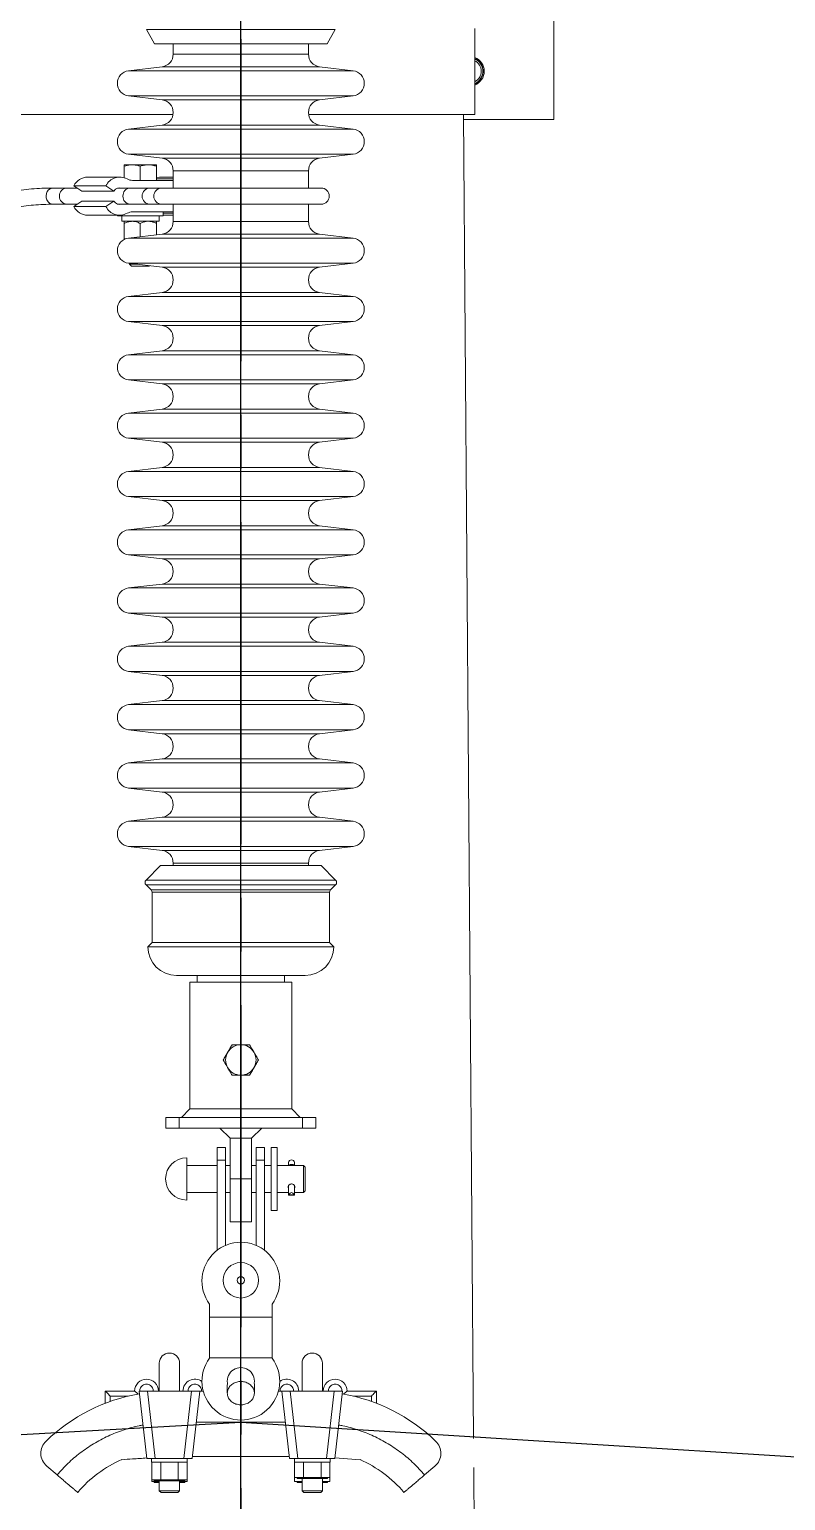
# Model space of a CAD drawing. Header units: millimetres. Extents: x 1587714 to 3094800, y -694377 to -413614.
# Drawn here: x 2106263 to 2106710, y -550197 to -549327 of the extents above; entities that cross this region are included whole.
import ezdxf

# ---------------------------------------------------------------- set-up
doc = ezdxf.new("R2010")
doc.units = ezdxf.units.MM
doc.linetypes.add('CENTER2', pattern=[28.575, 19.05, -3.175, 3.175, -3.175])
doc.layers.add('0_EJES', color=1, linetype='CENTER2')

# ---------------------------------------------------------------- blocks, each defined once
blk = doc.blocks.new('poste ALINEACIÓN vista 1')
at = {"color": 7, "linetype": 'Continuous', "lineweight": 15}
for p, q in [((185.2, 9365.5003), (185.2, 9428.9998)), ((-55.7397, 9418.7173), (-51, 9410.0999)), ((51, 9410.0999), (55.7397, 9418.7173)), ((138.35, 9419.1979), (138.35, 9368.3976)), ((-51, 9410.0999), (0, 9410.0999)), ((-40, 9410.0999), (-40, 9404.1003)), ((0, 9410.0999), (51, 9410.0999)), ((40, 9404.1003), (40, 9410.0999)), ((-46.5903, 9396.655), (-66.4097, 9394.2946)), ((66.4097, 9394.2946), (46.5903, 9396.655)), ((143.0678, 9396.1972), (143.6279, 9396.3526)), ((143.314, 9394.9317), (143.893, 9394.9975)), ((-66.4097, 9379.4059), (-46.5903, 9377.0446)), ((46.5903, 9377.0446), (66.4097, 9379.4059)), ((-138.35, 9368.3976), (-40.097, 9368.3976)), ((40.097, 9368.3976), (138.35, 9368.3976)), ((137.6788, 8585.1144), (131.8002, 9368.3976)), ((131.822, 9365.5003), (185.2, 9365.5003)), ((-46.5903, 9362.1558), (-66.4097, 9359.7945)), ((66.4097, 9359.7945), (46.5903, 9362.1558)), ((-64.2579, 9338.6458), (-68.9393, 9338.6458)), ((-66.4097, 9344.9057), (-46.5903, 9342.5444)), ((-54.7334, 9338.6458), (-64.2579, 9338.6458)), ((-49.8902, 9338.6458), (-54.7334, 9338.6458)), ((46.5903, 9342.5444), (66.4097, 9344.9057)), ((-71.5654, 9331.3998), (-90.5654, 9331.3998)), ((-68.9932, 9331.0031), (-68.9932, 9337.7951)), ((-64.0156, 9329.3999), (-40, 9329.3999)), ((-59.5226, 9329.3999), (-59.5226, 9337.7951)), ((-49.9441, 9329.3999), (-49.9441, 9337.7951)), ((-49.8363, 9329.3999), (-49.8363, 9337.7951)), ((-40, 9331.3998), (-47.2641, 9331.3998)), ((-40, 9335.1001), (-40, 9324.8996)), ((40, 9324.8996), (40, 9335.1001)), ((-103.0639, 9324.8996), (-111.0552, 9324.8996)), ((-96.7295, 9324.8996), (-103.0639, 9324.8996)), ((-98.7695, 9326.2604), (-79.7695, 9326.2604)), ((-94.0295, 9323.1), (-98.7695, 9326.2604)), ((-94.0295, 9323.1), (-75.0295, 9323.1)), ((-75.0295, 9323.1), (-79.7695, 9326.2604)), ((-65.5639, 9324.8996), (-72.7778, 9324.8996)), ((-53.6856, 9324.8996), (-65.5639, 9324.8996)), ((-46.7784, 9324.8996), (-53.6856, 9324.8996)), ((47.5, 9324.8996), (-46.7784, 9324.8996)), ((-111.0552, 9315.2999), (-103.0639, 9315.2999)), ((-103.0639, 9315.2999), (-96.7295, 9315.2999)), ((-98.7695, 9313.9399), (-94.0295, 9317.1004)), ((-98.7695, 9313.9399), (-79.7695, 9313.9399)), ((-94.0295, 9317.1004), (-75.0295, 9317.1004)), ((-79.7695, 9313.9399), (-75.0295, 9317.1004)), ((-72.7778, 9315.2999), (-65.5639, 9315.2999)), ((-65.5639, 9315.2999), (-53.6856, 9315.2999)), ((-53.6856, 9315.2999), (-46.7784, 9315.2999)), ((-46.7784, 9315.2999), (47.5, 9315.2999)), ((-40, 9315.2999), (-40, 9305.1003)), ((40, 9305.1003), (40, 9315.2999)), ((-90.5654, 9308.7996), (-71.5654, 9308.7996)), ((-72.9022, 9308.7996), (-72.9022, 9308.3867)), ((-45.9274, 9308.3867), (-72.9022, 9308.3867)), ((-70.451, 9308.3867), (-70.451, 9305.2119)), ((-48.3785, 9305.2119), (-70.451, 9305.2119)), ((-68.9932, 9295.103), (-68.9932, 9303.9416)), ((-40, 9310.8004), (-64.0156, 9310.8004)), ((-59.5226, 9296.1148), (-59.5226, 9303.9416)), ((-49.9441, 9297.2564), (-49.9441, 9303.9416)), ((-49.8363, 9297.2687), (-49.8363, 9303.9416)), ((-48.3785, 9305.2119), (-48.3785, 9308.3867)), ((-45.9274, 9308.3867), (-45.9274, 9310.8004)), ((-45.9274, 9308.7996), (-40, 9308.7996)), ((-68.3047, 9294.7806), (-68.9932, 9295.103)), ((-68.9932, 9295.103), (-68.9727, 9294.381)), ((-46.5903, 9297.655), (-66.4097, 9295.2946)), ((66.4097, 9295.2946), (46.5903, 9297.655)), ((-71.8668, 9283.4347), (-71.8668, 9283.8858)), ((-66.4097, 9280.4049), (-46.5903, 9278.0446)), ((-65.7647, 9280.3286), (-65.7647, 9279.7631)), ((-65.7647, 9279.7631), (-64.6014, 9278.5996)), ((-65.7647, 9279.7631), (-61.0194, 9279.7631)), ((-64.6014, 9278.5996), (-54.2281, 9278.5996)), ((-54.2281, 9278.5996), (-53.9114, 9278.9162)), ((46.5903, 9278.0446), (66.4097, 9280.4049)), ((-46.5903, 9263.1558), (-66.4097, 9260.7945)), ((66.4097, 9260.7945), (46.5903, 9263.1558)), ((-66.4097, 9245.9058), (-46.5903, 9243.5445)), ((46.5903, 9243.5445), (66.4097, 9245.9058)), ((-46.5903, 9228.6557), (-66.4097, 9226.2944)), ((66.4097, 9226.2944), (46.5903, 9228.6557)), ((-66.4097, 9211.4056), (-46.5903, 9209.0443)), ((46.5903, 9209.0443), (66.4097, 9211.4056)), ((-46.5903, 9194.1556), (-66.4097, 9191.7943)), ((66.4097, 9191.7943), (46.5903, 9194.1556)), ((-66.4097, 9176.9055), (-46.5903, 9174.5442)), ((46.5903, 9174.5442), (66.4097, 9176.9055)), ((-46.5903, 9159.6555), (-66.4097, 9157.2951)), ((66.4097, 9157.2951), (46.5903, 9159.6555)), ((-66.4097, 9142.4054), (-46.5903, 9140.045)), ((46.5903, 9140.045), (66.4097, 9142.4054)), ((-46.5903, 9125.1553), (-66.4097, 9122.795)), ((66.4097, 9122.795), (46.5903, 9125.1553)), ((-66.4097, 9107.9053), (-46.5903, 9105.5449)), ((46.5903, 9105.5449), (66.4097, 9107.9053)), ((-46.5903, 9090.6552), (-66.4097, 9088.2949)), ((66.4097, 9088.2949), (46.5903, 9090.6552)), ((-66.4097, 9073.4051), (-46.5903, 9071.0448)), ((46.5903, 9071.0448), (66.4097, 9073.4051)), ((-46.5903, 9056.1551), (-66.4097, 9053.7947)), ((66.4097, 9053.7947), (46.5903, 9056.1551)), ((-66.4097, 9038.905), (-46.5903, 9036.5447)), ((46.5903, 9036.5447), (66.4097, 9038.905)), ((-46.5903, 9021.655), (-66.4097, 9019.2946)), ((66.4097, 9019.2946), (46.5903, 9021.655)), ((-66.4097, 9004.4059), (-46.5903, 9002.0446)), ((46.5903, 9002.0446), (66.4097, 9004.4059)), ((-46.5903, 8987.1558), (-66.4097, 8984.7945)), ((66.4097, 8984.7945), (46.5903, 8987.1558)), ((-66.4097, 8969.9057), (-46.5903, 8967.5444)), ((46.5903, 8967.5444), (66.4097, 8969.9057)), ((-46.5903, 8952.6557), (-66.4097, 8950.2944)), ((66.4097, 8950.2944), (46.5903, 8952.6557)), ((-66.4097, 8935.4056), (-46.5903, 8933.0443)), ((46.5903, 8933.0443), (66.4097, 8935.4056)), ((-47.5, 8924.0998), (-56.0858, 8915.5139)), ((47.5, 8924.0998), (-47.5, 8924.0998)), ((-40, 8925.5999), (-40, 8924.0998)), ((40, 8924.0998), (40, 8925.5999)), ((56.0858, 8915.5139), (47.5, 8924.0998)), ((-56.0858, 8912.6862), (-53.0858, 8909.686)), ((53.0858, 8909.686), (56.0858, 8912.6862)), ((-52.5, 8908.2717), (-52.5, 8878.6)), ((52.5, 8878.6), (52.5, 8908.2717)), ((-52.5, 8878.6), (-55, 8876.1004)), ((-52.5, 8878.6), (52.5, 8878.6)), ((55, 8876.1004), (52.5, 8878.6)), ((-55, 8876.1004), (55, 8876.1004)), ((-30.15, 8855.0996), (-30.15, 8780.0997)), ((-30.15, 8855.0996), (0, 8855.0996)), ((-25.75, 8859.1002), (-25.75, 8855.0996)), ((0, 8855.0996), (30.15, 8855.0996)), ((25.75, 8855.0996), (25.75, 8859.1002)), ((30.15, 8780.0997), (30.15, 8855.0996)), ((-44.45, 8768.7501), (-44.45, 8775.0996)), ((-44.45, 8775.0996), (-36.45, 8775.0996)), ((-36.45, 8775.0996), (-36.45, 8768.7501)), ((-36.45, 8775.0996), (36.45, 8775.0996)), ((-30.15, 8780.0997), (-35.15, 8775.0996)), ((30.15, 8780.0997), (-30.15, 8780.0997)), ((35.15, 8775.0996), (30.15, 8780.0997)), ((36.45, 8768.7501), (36.45, 8775.0996)), ((36.45, 8775.0996), (44.45, 8775.0996)), ((44.45, 8775.0996), (44.45, 8768.7501)), ((-36.45, 8768.7501), (-44.45, 8768.7501)), ((-36.45, 8768.7501), (36.45, 8768.7501)), ((-12.35, 8768.7501), (-6.35, 8762.7496)), ((6.35, 8762.7496), (12.35, 8768.7501)), ((44.45, 8768.7501), (36.45, 8768.7501)), ((-9, 8757.286), (-14, 8757.286)), ((-14, 8757.286), (-14, 8749.8435)), ((-9, 8749.8435), (-9, 8757.286)), ((6.35, 8762.7496), (-6.35, 8762.7496)), ((-6.35, 8762.7496), (-6.35, 8738.7503)), ((6.35, 8762.7496), (6.35, 8738.7503)), ((14, 8757.286), (9, 8757.286)), ((9, 8749.8435), (9, 8757.286)), ((14, 8749.8435), (14, 8757.286)), ((21.4036, 8757.4061), (18, 8757.4061)), ((18, 8757.4061), (18, 8720.0936)), ((21.4036, 8757.4061), (21.4036, 8720.0936)), ((-32, 8751.2501), (-32, 8726.2496)), ((-14, 8746.7498), (-32, 8746.7498)), ((-14, 8749.8435), (-14, 8696.5426)), ((-9, 8749.8435), (-14, 8749.8435)), ((-9, 8699.4599), (-9, 8749.8435)), ((-6.35, 8746.7498), (-9, 8746.7498)), ((9, 8746.7498), (6.35, 8746.7498)), ((9, 8749.8435), (14, 8749.8435)), ((9, 8699.4599), (9, 8749.8435)), ((14, 8696.5426), (14, 8749.8435)), ((18, 8746.7498), (14, 8746.7498)), ((37, 8746.7498), (21.4036, 8746.7498)), ((28.1797, 8748.474), (28.1797, 8746.9405)), ((28.1797, 8746.9405), (28.1855, 8746.9538)), ((28.1797, 8746.9405), (28.1797, 8746.7498)), ((28.1855, 8746.9538), (28.1855, 8746.7498)), ((31.8146, 8746.9538), (31.8146, 8746.7498)), ((31.8146, 8746.9538), (31.8203, 8746.9405)), ((31.8203, 8746.9405), (31.8203, 8748.474)), ((31.8203, 8746.7498), (31.8203, 8746.9405)), ((38, 8745.7503), (37, 8746.7498)), ((37, 8745.18), (37, 8746.7498)), ((6.35, 8738.7503), (-6.35, 8738.7503)), ((-6.35, 8738.7503), (-6.35, 8713.3502)), ((6.35, 8738.7503), (6.35, 8713.3502)), ((37, 8730.75), (37, 8745.18)), ((38, 8745.7503), (38, 8744.3761)), ((38, 8744.3761), (38, 8731.7504)), ((-32, 8730.75), (-14, 8730.75)), ((-9, 8730.75), (-6.35, 8730.75)), ((6.35, 8730.75), (9, 8730.75)), ((14, 8730.75), (18, 8730.75)), ((21.4036, 8730.75), (28.1797, 8730.75)), ((28.1797, 8734.6429), (28.1797, 8729.1774)), ((31.5203, 8729.1487), (28.4797, 8729.1487)), ((28.5164, 8729.2556), (31.4836, 8729.2556)), ((31.8203, 8729.1774), (31.8203, 8734.6429)), ((31.8203, 8730.75), (37, 8730.75)), ((37, 8730.75), (38, 8731.7504)), ((18, 8720.0936), (21.4036, 8720.0936)), ((-6.35, 8713.3502), (6.35, 8713.3502)), ((-18.5, 8656.8593), (-18.5, 8664.6289)), ((18.5, 8664.6289), (18.5, 8656.8593)), ((-18.5, 8656.8593), (18.5, 8656.8593)), ((-18.5, 8632.8267), (-18.5, 8656.8593)), ((18.5, 8656.8593), (18.5, 8632.8267)), ((-48.225, 8629.7501), (-48.225, 8613.2497)), ((-36.225, 8613.2497), (-36.225, 8629.7501)), ((-18.5, 8632.8267), (-18.5, 8632.7704)), ((-18.5, 8632.8267), (18.5, 8632.8267)), ((18.5, 8632.7704), (18.5, 8632.8267)), ((36.2213, 8629.7501), (36.2213, 8613.2497)), ((48.2213, 8613.2497), (48.2213, 8629.7501)), ((-8, 8616.7811), (-8, 8612.0061)), ((8, 8612.0061), (8, 8616.7811)), ((-80.225, 8613.2497), (-62.8202, 8613.2497)), ((-80.225, 8613.2497), (-80.225, 8605.9712)), ((-60.225, 8613.2497), (-55.6017, 8573.2497)), ((-55.2925, 8613.2497), (-60.225, 8613.2497)), ((-50.6692, 8573.2497), (-55.2925, 8613.2497)), ((-29.1575, 8613.2497), (-55.2925, 8613.2497)), ((-29.1575, 8613.2497), (-33.7808, 8573.2497)), ((-24.225, 8613.2497), (-29.1575, 8613.2497)), ((-24.225, 8613.2497), (-28.8482, 8573.2497)), ((-24.225, 8613.2497), (-22.2424, 8613.2497)), ((22.2424, 8613.2497), (24.2213, 8613.2497)), ((24.2213, 8613.2497), (28.8445, 8573.2497)), ((29.1538, 8613.2497), (24.2213, 8613.2497)), ((33.777, 8573.2497), (29.1538, 8613.2497)), ((55.2888, 8613.2497), (29.1538, 8613.2497)), ((55.2888, 8613.2497), (50.6655, 8573.2497)), ((60.2213, 8613.2497), (55.2888, 8613.2497)), ((60.2213, 8613.2497), (55.598, 8573.2497)), ((62.8165, 8613.2497), (80.2213, 8613.2497)), ((80.2213, 8613.2497), (80.2213, 8605.9722)), ((-55.6017, 8573.2497), (-50.6692, 8573.2497)), ((-52.775, 8573.2497), (-52.775, 8571.1497)), ((-50.6692, 8573.2497), (-33.7808, 8573.2497)), ((-33.7808, 8573.2497), (-28.8482, 8573.2497)), ((-31.675, 8571.1497), (-31.675, 8573.2497)), ((-28.6932, 8574.5915), (28.6894, 8574.5915)), ((28.8445, 8573.2497), (33.777, 8573.2497)), ((31.6713, 8573.2497), (31.6713, 8571.1497)), ((33.777, 8573.2497), (50.6655, 8573.2497)), ((50.6655, 8573.2497), (55.598, 8573.2497)), ((52.7713, 8571.1497), (52.7713, 8573.2497)), ((-114.7805, 8568.8199), (-108.6965, 8563.6538)), ((-31.675, 8571.1497), (-52.775, 8571.1497)), ((-52.6173, 8560.7241), (-52.6173, 8571.1497)), ((-47.4211, 8560.7241), (-47.4211, 8571.1497)), ((-37.0288, 8560.7241), (-37.0288, 8571.1497)), ((-31.8327, 8560.7241), (-31.8327, 8571.1497)), ((52.7713, 8571.1497), (31.6713, 8571.1497)), ((31.829, 8562.1976), (31.829, 8571.1497)), ((37.0251, 8562.1976), (37.0251, 8571.1497)), ((47.4174, 8562.1976), (47.4174, 8571.1497)), ((52.6136, 8562.1976), (52.6136, 8571.1497)), ((114.7805, 8568.8199), (108.6965, 8563.6538)), ((141.5448, 8069.9996), (137.8068, 8568.0665)), ((-52.6173, 8560.7241), (-50.0192, 8560.7241)), ((-52.6173, 8559.7504), (-52.6173, 8560.7241)), ((-52.6173, 8559.7504), (-50.0192, 8559.7504)), ((-51.225, 8560.7241), (-51.225, 8560.1243)), ((-51.225, 8560.1243), (-33.225, 8560.1243)), ((-51.225, 8559.7504), (-51.225, 8559.1496)), ((-51.225, 8559.1496), (-48.225, 8559.1496)), ((-50.0192, 8560.7241), (-47.4211, 8560.7241)), ((-50.0192, 8559.7504), (-48.225, 8559.7504)), ((-48.225, 8560.1243), (-48.225, 8554.2496)), ((-42.225, 8560.7241), (-47.4211, 8560.7241)), ((-37.0288, 8560.7241), (-42.225, 8560.7241)), ((-37.0288, 8560.7241), (-34.4308, 8560.7241)), ((-36.225, 8554.2496), (-36.225, 8560.1243)), ((-34.4308, 8559.7504), (-36.225, 8559.7504)), ((-36.225, 8559.1496), (-33.225, 8559.1496)), ((-34.4308, 8560.7241), (-31.8327, 8560.7241)), ((-31.8327, 8559.7504), (-34.4308, 8559.7504)), ((-33.225, 8560.1243), (-33.225, 8560.7241)), ((-33.225, 8559.1496), (-33.225, 8559.7504)), ((-31.8327, 8559.7504), (-31.8327, 8560.7241)), ((31.829, 8559.7504), (31.829, 8562.1976)), ((34.4271, 8562.1976), (31.829, 8562.1976)), ((31.829, 8559.7504), (34.4271, 8559.7504)), ((33.2213, 8562.1976), (33.2213, 8561.5977)), ((33.2213, 8561.5977), (51.2213, 8561.5977)), ((33.2213, 8559.7504), (33.2213, 8559.1496)), ((33.2213, 8559.1496), (36.2213, 8559.1496)), ((37.0251, 8562.1976), (34.4271, 8562.1976)), ((34.4271, 8559.7504), (36.2213, 8559.7504)), ((36.2213, 8561.5977), (36.2213, 8554.2496)), ((37.0251, 8562.1976), (42.2213, 8562.1976)), ((42.2213, 8562.1976), (47.4174, 8562.1976)), ((47.4174, 8562.1976), (50.0155, 8562.1976)), ((48.2213, 8554.2496), (48.2213, 8561.5977)), ((48.2213, 8559.7504), (50.0155, 8559.7504)), ((48.2213, 8559.1496), (51.2213, 8559.1496)), ((50.0155, 8562.1976), (52.6136, 8562.1976)), ((50.0155, 8559.7504), (52.6136, 8559.7504)), ((51.2213, 8561.5977), (51.2213, 8562.1976)), ((51.2213, 8559.1496), (51.2213, 8559.7504)), ((52.6136, 8559.7504), (52.6136, 8562.1976)), ((-48.225, 8554.2496), (-47.225, 8553.2502)), ((-48.225, 8554.2496), (-36.225, 8554.2496)), ((-47.225, 8553.2502), (-37.225, 8553.2502)), ((-37.225, 8553.2502), (-36.225, 8554.2496)), ((36.2213, 8554.2496), (37.2213, 8553.2502)), ((36.2213, 8554.2496), (48.2213, 8554.2496)), ((37.2213, 8553.2502), (47.2213, 8553.2502)), ((47.2213, 8553.2502), (48.2213, 8554.2496))]:
    blk.add_line(p, q, dxfattribs=at)
at = {"color": 8, "linetype": 'Continuous', "lineweight": 15}
for p, q in [((55.7397, 9418.7173), (-55.7397, 9418.7173)), ((-40, 9404.1003), (-39.6147, 9404.1003)), ((-39.6147, 9404.1003), (40, 9404.1003)), ((-66.4097, 9394.2946), (66.4097, 9394.2946)), ((46.5903, 9396.655), (-46.5903, 9396.655)), ((-66.4097, 9379.4059), (66.4097, 9379.4059)), ((-46.5903, 9377.0446), (46.5903, 9377.0446)), ((-66.4097, 9359.7945), (66.4097, 9359.7945)), ((46.5903, 9362.1558), (-46.5903, 9362.1558)), ((-66.4097, 9344.9057), (66.4097, 9344.9057)), ((-46.5903, 9342.5444), (46.5903, 9342.5444)), ((-49.8363, 9330.2697), (-40, 9330.2697)), ((40, 9335.1001), (-40, 9335.1001)), ((-45.9274, 9309.9297), (-40, 9309.9297)), ((-40, 9305.1003), (-39.6147, 9305.1003)), ((-39.6147, 9305.1003), (40, 9305.1003)), ((-66.4097, 9295.2946), (66.4097, 9295.2946)), ((46.5903, 9297.655), (-46.5903, 9297.655)), ((-66.4097, 9280.4049), (66.4097, 9280.4049)), ((-46.5903, 9278.0446), (46.5903, 9278.0446)), ((-66.4097, 9260.7945), (66.4097, 9260.7945)), ((46.5903, 9263.1558), (-46.5903, 9263.1558)), ((-66.4097, 9245.9058), (66.4097, 9245.9058)), ((-46.5903, 9243.5445), (46.5903, 9243.5445)), ((-66.4097, 9226.2944), (66.4097, 9226.2944)), ((46.5903, 9228.6557), (-46.5903, 9228.6557)), ((-66.4097, 9211.4056), (66.4097, 9211.4056)), ((-46.5903, 9209.0443), (46.5903, 9209.0443)), ((-66.4097, 9191.7943), (66.4097, 9191.7943)), ((46.5903, 9194.1556), (-46.5903, 9194.1556)), ((-66.4097, 9176.9055), (66.4097, 9176.9055)), ((-46.5903, 9174.5442), (46.5903, 9174.5442)), ((-66.4097, 9157.2951), (66.4097, 9157.2951)), ((46.5903, 9159.6555), (-46.5903, 9159.6555)), ((-66.4097, 9142.4054), (66.4097, 9142.4054)), ((-46.5903, 9140.045), (46.5903, 9140.045)), ((-66.4097, 9122.795), (66.4097, 9122.795)), ((46.5903, 9125.1553), (-46.5903, 9125.1553)), ((-66.4097, 9107.9053), (66.4097, 9107.9053)), ((-46.5903, 9105.5449), (46.5903, 9105.5449)), ((-66.4097, 9088.2949), (66.4097, 9088.2949)), ((46.5903, 9090.6552), (-46.5903, 9090.6552)), ((-66.4097, 9073.4051), (66.4097, 9073.4051)), ((-46.5903, 9071.0448), (46.5903, 9071.0448)), ((-66.4097, 9053.7947), (66.4097, 9053.7947)), ((46.5903, 9056.1551), (-46.5903, 9056.1551)), ((-66.4097, 9038.905), (66.4097, 9038.905)), ((-46.5903, 9036.5447), (46.5903, 9036.5447)), ((-66.4097, 9019.2946), (66.4097, 9019.2946)), ((46.5903, 9021.655), (-46.5903, 9021.655)), ((-66.4097, 9004.4059), (66.4097, 9004.4059)), ((-46.5903, 9002.0446), (46.5903, 9002.0446)), ((-66.4097, 8984.7945), (66.4097, 8984.7945)), ((46.5903, 8987.1558), (-46.5903, 8987.1558)), ((-66.4097, 8969.9057), (66.4097, 8969.9057)), ((-46.5903, 8967.5444), (46.5903, 8967.5444)), ((-66.4097, 8950.2944), (66.4097, 8950.2944)), ((46.5903, 8952.6557), (-46.5903, 8952.6557)), ((-66.4097, 8935.4056), (66.4097, 8935.4056)), ((-46.5903, 8933.0443), (46.5903, 8933.0443)), ((40, 8925.5999), (-40, 8925.5999)), ((-56.0858, 8915.5139), (56.0858, 8915.5139)), ((-56.0858, 8912.6862), (56.0858, 8912.6862)), ((-53.0858, 8909.686), (53.0858, 8909.686)), ((52.5, 8908.2717), (-52.5, 8908.2717)), ((28.1855, 8748.5322), (28.1855, 8746.9538)), ((31.8146, 8748.5322), (31.8146, 8746.9538)), ((28.1855, 8734.6524), (28.1855, 8729.1831)), ((31.8146, 8734.6591), (31.8146, 8729.1831)), ((-77.225, 8607.0889), (-77.225, 8610.2504)), ((-77.225, 8610.2504), (-66.618, 8610.2504)), ((66.618, 8610.2504), (77.2213, 8610.2504)), ((77.2213, 8610.2504), (77.2213, 8607.0899)), ((-26.3632, 8594.7503), (26.3595, 8594.7503))]:
    blk.add_line(p, q, dxfattribs=at)
at = {"color": 7, "linetype": 'Continuous', "lineweight": 15, "flags": 128}
for points in [[(-49.8347, 9331.0031), (-48.1408, 9331.355), (-47.2641, 9331.3998)], [(-80.225, 8613.2497), (-80.1673, 8613.1924), (-79.9966, 8613.0217), (-79.7194, 8612.7442), (-79.3463, 8612.3713), (-78.8917, 8611.9164), (-78.373, 8611.3976), (-77.8103, 8610.835), (-77.225, 8610.2504)], [(77.2213, 8610.2504), (77.7422, 8610.7711), (78.2473, 8611.2765), (78.7213, 8611.7505), (79.1496, 8612.1787), (79.5194, 8612.5478), (79.8194, 8612.8482), (80.0404, 8613.0694), (80.1757, 8613.2048), (80.2213, 8613.2497)], [(55.645, 8573.6569), (63.154, 8573.1448), (70.4934, 8572.6451)]]:
    blk.add_lwpolyline(points, dxfattribs=at)
at = {"color": 8, "linetype": 'Continuous', "lineweight": 15, "flags": 128}
blk.add_lwpolyline([(-111.0552, 9324.8996), (-111.6725, 9324.8471), (-112.7587, 9324.478), (-113.7186, 9323.7857), (-114.4809, 9322.8186), (-114.9892, 9321.6513), (-115.2057, 9320.3677), (-115.1143, 9319.065), (-114.722, 9317.8385), (-114.0577, 9316.78), (-113.1707, 9315.9684), (-112.1268, 9315.462), (-111.0552, 9315.2999)], dxfattribs=at)
at = {"color": 7, "linetype": 'Continuous', "lineweight": 15}
for radius in [10.4648, 2.2147]:
    blk.add_circle((0, 8678.75), radius, dxfattribs=at)
for centre, radius, start, end in [((-47.5, 9404.1), 7.5, 276.9667647, 0), ((47.5, 9404.1), 7.5, 180, 263.0332353), ((135.2, 9394), 8.75, 0, 68.899804), ((135.15, 9394), 8.2169, 15.5076219, 67.0802617), ((135.15, 9394), 8, 293.5781785, 66.4218215), ((135.15, 9394), 7, 297.2028944, 62.7971056), ((-65.5, 9386.85), 7.5, 96.9667647, 263.0332353), ((65.5, 9386.85), 7.5, 276.9667647, 83.0332353), ((135.15, 9394), 8.2169, 292.9197383, 6.5076219), ((135.2, 9394), 8.75, 291.100196, 0), ((-47.5, 9369.6), 7.5, 276.9667647, 83.0332353), ((47.5, 9369.6), 7.5, 96.9667647, 263.0332353), ((-65.5, 9352.35), 7.5, 96.9667647, 263.0332353), ((65.5, 9352.35), 7.5, 276.9667647, 83.0332353), ((-47.5, 9335.1), 7.5, 0, 83.0332353), ((47.5, 9335.1), 7.5, 96.9667647, 180), ((-90.3147, 9321.8816), 9.5215, 91.5088125, 152.619891), ((-71.5962, 9322.2361), 9.1104, 61.8616863, 153.7852313), ((-63.9925, 9336.1223), 6.7224, 240.5299183, 269.8038318), ((-102.7336, 9320.4136), 4.4981, 94.2105496, 184.0008671), ((-71.5649, 9321.0729), 4.014, 72.4265066, 149.6681861), ((47.5, 9320.1), 4.8, 270, 90), ((-102.733, 9319.7864), 4.4987, 176.0061571, 265.7824262), ((-90.3144, 9318.3174), 9.5211, 207.3719954, 268.4897351), ((-71.5951, 9317.9658), 9.112, 206.2199666, 298.1251733), ((-71.5634, 9319.1294), 4.0163, 210.3441913, 287.540763), ((-63.9949, 9304.0935), 6.7069, 90.1761657, 119.5211767), ((-47.5, 9305.1), 7.5, 276.9667647, 0), ((47.5, 9305.1), 7.5, 180, 263.0332353), ((-65.5, 9287.85), 7.5, 96.9667647, 263.0332353), ((65.5, 9287.85), 7.5, 276.9667647, 83.0332353), ((-47.5, 9270.6), 7.5, 276.9667647, 83.0332353), ((47.5, 9270.6), 7.5, 96.9667647, 263.0332353), ((-65.5, 9253.35), 7.5, 96.9667647, 263.0332353), ((65.5, 9253.35), 7.5, 276.9667647, 83.0332353), ((-47.5, 9236.1), 7.5, 276.9667647, 83.0332353), ((47.5, 9236.1), 7.5, 96.9667647, 263.0332353), ((-65.5, 9218.85), 7.5, 96.9667647, 263.0332353), ((65.5, 9218.85), 7.5, 276.9667647, 83.0332353), ((-47.5, 9201.6), 7.5, 276.9667647, 83.0332353), ((47.5, 9201.6), 7.5, 96.9667647, 263.0332353), ((-65.5, 9184.35), 7.5, 96.9667647, 263.0332353), ((65.5, 9184.35), 7.5, 276.9667647, 83.0332353), ((-47.5, 9167.1), 7.5, 276.9667647, 83.0332353), ((47.5, 9167.1), 7.5, 96.9667647, 263.0332353), ((-65.5, 9149.85), 7.5, 96.9667647, 263.0332353), ((65.5, 9149.85), 7.5, 276.9667647, 83.0332353), ((-47.5, 9132.6), 7.5, 276.9667647, 83.0332353), ((47.5, 9132.6), 7.5, 96.9667647, 263.0332353), ((-65.5, 9115.35), 7.5, 96.9667647, 263.0332353), ((65.5, 9115.35), 7.5, 276.9667647, 83.0332353), ((-47.5, 9098.1), 7.5, 276.9667647, 83.0332353), ((47.5, 9098.1), 7.5, 96.9667647, 263.0332353), ((-65.5, 9080.85), 7.5, 96.9667647, 263.0332353), ((65.5, 9080.85), 7.5, 276.9667647, 83.0332353), ((-47.5, 9063.6), 7.5, 276.9667647, 83.0332353), ((47.5, 9063.6), 7.5, 96.9667647, 263.0332353), ((-65.5, 9046.35), 7.5, 96.9667647, 263.0332353), ((65.5, 9046.35), 7.5, 276.9667647, 83.0332353), ((-47.5, 9029.1), 7.5, 276.9667647, 83.0332353), ((47.5, 9029.1), 7.5, 96.9667647, 263.0332353), ((-65.5, 9011.85), 7.5, 96.9667647, 263.0332353), ((65.5, 9011.85), 7.5, 276.9667647, 83.0332353), ((-47.5, 8994.6), 7.5, 276.9667647, 83.0332353), ((47.5, 8994.6), 7.5, 96.9667647, 263.0332353), ((-65.5, 8977.35), 7.5, 96.9667647, 263.0332353), ((65.5, 8977.35), 7.5, 276.9667647, 83.0332353), ((-47.5, 8960.1), 7.5, 276.9667647, 83.0332353), ((47.5, 8960.1), 7.5, 96.9667647, 263.0332353), ((-65.5, 8942.85), 7.5, 96.9667647, 263.0332353), ((65.5, 8942.85), 7.5, 276.9667647, 83.0332353), ((-47.5, 8925.6), 7.5, 0, 83.0332353), ((47.5, 8925.6), 7.5, 96.9667647, 180), ((-54.6716, 8914.1), 2, 135, 225), ((54.6716, 8914.1), 2, 315, 45), ((-54.5, 8908.2716), 2, 0, 45), ((54.5, 8908.2716), 2, 135, 180), ((-38, 8876.1), 17, 180, 270), ((38, 8876.1), 17, 270, 0), ((0, 8809.1), 9, 90, 150), ((0, 8809.1), 9, 30, 90), ((0, 8809.1), 9, 150, 210), ((0, 8809.1), 9, 330, 30), ((0, 8809.1), 9, 210, 270), ((0, 8809.1), 9, 270, 330), ((-32, 8738.75), 12.5, 90, 270), ((28.4797, 8748.4736), 0.3, 168.7646984, 180), ((30, 8748.1716), 1.85, 11.2353016, 168.7646984), ((30, 8742.7098), 4.6157, 66.8508267, 113.1491733), ((31.5203, 8748.4736), 0.3, 0, 11.2353016), ((0, 8678.2941), 23, 323.5473182, 216.4526818), ((-42.225, 8629.75), 6, 0, 180), ((42.2213, 8629.75), 6, 0, 180), ((0, 8619.1044), 23, 143.5473182, 36.4526818), ((0, 8619.1044), 8, 351.8703518, 188.1296593), ((-55.7914, 8613.25), 7.0288, 0, 180), ((-27.2123, 8613.25), 7.0288, 53.1688475, 180), ((27.2086, 8613.25), 7.0288, 0, 126.7929304), ((55.7877, 8613.25), 7.0288, 0, 180), ((-41.5, 8506.5981), 106.6519, 100.0095271, 133.727004), ((41.5, 8506.5981), 106.6519, 46.272996, 79.992465), ((-108.308, 8576.4428), 10, 133.727004, 229.6656879), ((108.308, 8576.4428), 10, 310.3343121, 46.272996), ((-41.5, 8506.5981), 72.1519, 113.5502591, 139.6625587), ((41.5, 8506.5981), 72.1519, 40.3370873, 66.3002151)]:
    blk.add_arc(centre, radius, start, end, dxfattribs=at)
at = {"color": 8, "linetype": 'Continuous', "lineweight": 15}
for centre, radius, start, end in [((-65.2335, 9320.4135), 4.4982, 94.2114711, 183.9999456), ((-53.6515, 9320.1383), 4.7614, 90.4111422, 180.4638592), ((-46.7442, 9320.1383), 4.7614, 90.4111739, 180.4641887), ((-65.2329, 9319.7864), 4.4988, 176.0070786, 265.7815047), ((-53.6509, 9320.0617), 4.762, 179.5428837, 269.5821149), ((-46.7436, 9320.0617), 4.762, 179.5425542, 269.5820833)]:
    blk.add_arc(centre, radius, start, end, dxfattribs=at)
at = {"color": 7, "linetype": 'Continuous', "lineweight": 15}
for centre, major_axis, ratio, start_param, end_param in [((-70.5995, 9284.6), (2.1296, 0), 0.68088108, 4.07502134, 4.30840364), ((28.4797, 8729.1778), (0.3, 0), 0.0970864, 2.94549965, 4.71238898), ((30, 8729.1485), (1.85, 0), 0.0970864, 2.50131346, 2.94549965), ((30, 8727.2239), (0, 3.4011), 0.54393993, 5.35266817, 7.21370244), ((30, 8729.1485), (1.85, 0), 0.0970864, 0.19609301, 0.64027919), ((31.5203, 8729.1778), (0.3, 0), 0.0970864, 4.71238898, 6.47927831)]:
    blk.add_ellipse(centre, major_axis=major_axis, ratio=ratio, start_param=start_param, end_param=end_param, dxfattribs=at)
for points, knots in [([(-68.9932, 9337.7951), (-67.8164, 9338.1373), (-66.2551, 9338.5913), (-64.6526, 9338.635), (-64.2579, 9338.6458)], [0, 0, 0, 0, 0.753690799, 1, 1, 1, 1]), ([(-68.9393, 9338.6458), (-68.9406, 9338.6448), (-68.9503, 9338.6367), (-68.9685, 9338.4516), (-68.9849, 9338.0153), (-68.9932, 9337.7951)], [0, 0, 0, 0, 0.070094188, 0.530783283, 1, 1, 1, 1]), ([(-64.2579, 9338.6458), (-63.0223, 9338.5435), (-61.4189, 9338.4107), (-59.8764, 9337.91), (-59.5226, 9337.7951)], [0, 0, 0, 0, 0.7706318, 1, 1, 1, 1]), ([(-59.5226, 9337.7951), (-58.7448, 9338.0328), (-57.175, 9338.5125), (-55.5522, 9338.6011), (-54.7334, 9338.6458)], [0, 0, 0, 0, 0.49545158, 1, 1, 1, 1]), ([(-54.7334, 9338.6458), (-54.6199, 9338.6448), (-53.7602, 9338.6367), (-52.1393, 9338.4516), (-50.6803, 9338.0153), (-49.9441, 9337.7951)], [0, 0, 0, 0, 0.07009371, 0.53078667, 1, 1, 1, 1]), ([(-49.9441, 9337.7951), (-49.9354, 9338.0328), (-49.9177, 9338.5125), (-49.8994, 9338.6011), (-49.8902, 9338.6458)], [0, 0, 0, 0, 0.49544949, 1, 1, 1, 1]), ([(-49.8902, 9338.6458), (-49.8889, 9338.6448), (-49.8792, 9338.6367), (-49.861, 9338.4516), (-49.8446, 9338.0153), (-49.8363, 9337.7951)], [0, 0, 0, 0, 0.070094188, 0.530783283, 1, 1, 1, 1]), ([(-111.0552, 9324.8996), (-112.1876, 9324.8923), (-115.4656, 9324.8714), (-120.7701, 9324.6352), (-126.9113, 9324.1055), (-132.8807, 9323.3079), (-138.6758, 9322.2524), (-144.291, 9320.9344), (-149.722, 9319.3566), (-154.9649, 9317.5241), (-160.0156, 9315.4361), (-164.8712, 9313.0964), (-169.5286, 9310.5074), (-173.9865, 9307.6722), (-178.2382, 9304.5881), (-182.2166, 9301.3476), (-184.6781, 9299.0212), (-185.8693, 9297.8953)], [0, 0, 0, 0, 0.03692601, 0.10688998, 0.17677826, 0.2465539, 0.31619644, 0.38569003, 0.45502048, 0.52417651, 0.5931572, 0.66196698, 0.73061955, 0.79913924, 0.86755612, 0.93590677, 1, 1, 1, 1]), ([(-179.1618, 9291.0269), (-178.5536, 9291.6094), (-176.7547, 9293.3317), (-173.6127, 9296.0133), (-169.6663, 9298.9881), (-165.5163, 9301.7147), (-161.17, 9304.1974), (-156.6308, 9306.4303), (-151.9033, 9308.4151), (-146.9912, 9310.1505), (-141.8983, 9311.6341), (-136.6278, 9312.8702), (-131.1826, 9313.8551), (-125.5662, 9314.5929), (-119.7786, 9315.0766), (-114.9176, 9315.2791), (-111.9711, 9315.295), (-111.0552, 9315.2999)], [0, 0, 0, 0, 0.036949322, 0.109272841, 0.181628754, 0.253959905, 0.326200276, 0.39829726, 0.470213261, 0.541924509, 0.613422619, 0.684712942, 0.755808526, 0.82672947, 0.897497989, 0.968138416, 1, 1, 1, 1]), ([(-68.9932, 9303.9416), (-68.9848, 9304.2751), (-68.9677, 9304.9543), (-68.9493, 9305.2131), (-68.9395, 9305.2119), (-68.9393, 9305.2119)], [0, 0, 0, 0, 0.48436652, 0.98632346, 1, 1, 1, 1]), ([(-64.2579, 9305.2119), (-64.9207, 9305.1637), (-66.2703, 9305.0655), (-67.8397, 9304.4961), (-68.7332, 9304.0666), (-68.9932, 9303.9416)], [0, 0, 0, 0, 0.40626994, 0.82724395, 1, 1, 1, 1]), ([(-59.5226, 9303.9416), (-60.2589, 9304.2751), (-61.7581, 9304.9543), (-63.3959, 9305.2131), (-64.2357, 9305.2119), (-64.2579, 9305.2119)], [0, 0, 0, 0, 0.48436832, 0.98632547, 1, 1, 1, 1]), ([(-54.7334, 9305.2119), (-54.8431, 9305.2105), (-55.5607, 9305.2011), (-56.9002, 9304.9943), (-58.3796, 9304.4848), (-59.2401, 9304.0759), (-59.5226, 9303.9416)], [0, 0, 0, 0, 0.06653205, 0.435255705, 0.814553656, 1, 1, 1, 1]), ([(-49.9441, 9303.9416), (-50.3496, 9304.1305), (-51.3089, 9304.5773), (-52.9077, 9305.092), (-54.1197, 9305.1716), (-54.7334, 9305.2119)], [0, 0, 0, 0, 0.26548567, 0.62809293, 1, 1, 1, 1]), ([(-49.8902, 9305.2119), (-49.8978, 9305.1637), (-49.9131, 9305.0655), (-49.931, 9304.4961), (-49.9412, 9304.0666), (-49.9441, 9303.9416)], [0, 0, 0, 0, 0.40627687, 0.8272482, 1, 1, 1, 1]), ([(-49.8363, 9303.9416), (-49.8447, 9304.2751), (-49.8618, 9304.9543), (-49.8802, 9305.2131), (-49.8899, 9305.2119), (-49.8902, 9305.2119)], [0, 0, 0, 0, 0.48436652, 0.98632346, 1, 1, 1, 1]), ([(-37.9674, 8859.1002), (-37.9575, 8859.1002), (-37.9346, 8859.1002), (-37.4305, 8859.1002), (-36.5292, 8859.1002), (-35.2298, 8859.1002), (-33.5677, 8859.1002), (-31.5705, 8859.1002), (-29.05, 8859.1002), (-25.9375, 8859.1002), (-22.2478, 8859.1002), (-19.5477, 8859.1002), (-18.2182, 8859.1002)], [0, 0, 0, 0, 0.07381602, 0.17019362, 0.26655657, 0.36293259, 0.45929368, 0.5536642, 0.64801837, 0.76872691, 0.8861238, 1, 1, 1, 1]), ([(-18.2182, 8859.1002), (-16.8363, 8859.1002), (-14.03, 8859.1002), (-9.4654, 8859.1002), (-5.0287, 8859.1002), (-0.8374, 8859.1002), (3.0324, 8859.1002), (6.8984, 8859.1002), (10.7176, 8859.1002), (14.4234, 8859.1002), (17.9502, 8859.1002), (21.267, 8859.1002), (24.6279, 8859.1002), (27.9099, 8859.1002), (30.9356, 8859.1002), (33.4314, 8859.1002), (35.4231, 8859.1002), (36.916, 8859.1002), (37.7242, 8859.1002), (38.0346, 8859.1002), (37.9776, 8859.1002), (37.9674, 8859.1002)], [0, 0, 0, 0, 0.05889192, 0.11960332, 0.18201813, 0.23081787, 0.27961119, 0.32944931, 0.37928065, 0.42911924, 0.47895032, 0.52774984, 0.57654392, 0.63896461, 0.69967731, 0.75856124, 0.81745046, 0.87816437, 0.94057806, 0.98937928, 1, 1, 1, 1]), ([(-5.1961, 8818.0999), (-5.6181, 8817.3689), (-6.4695, 8815.894), (-7.35, 8814.3695), (-7.7942, 8813.6004)], [0, 0, 0, 0, 0.49553939, 1, 1, 1, 1]), ([(0, 8818.0999), (-0.1232, 8818.0999), (-1.0559, 8818.0999), (-2.8145, 8818.0999), (-4.3974, 8818.0999), (-5.1961, 8818.0999)], [0, 0, 0, 0, 0.07009193, 0.53078205, 1, 1, 1, 1]), ([(5.1962, 8818.0999), (4.3523, 8818.0999), (2.6491, 8818.0999), (0.8884, 8818.0999), (0, 8818.0999)], [0, 0, 0, 0, 0.49545712, 1, 1, 1, 1]), ([(7.7942, 8813.6004), (7.6005, 8813.9358), (6.7213, 8815.4579), (5.8643, 8816.9424), (5.1962, 8818.0999)], [0, 0, 0, 0, 0.220309651, 1, 1, 1, 1]), ([(-7.7942, 8813.6004), (-7.8558, 8813.4936), (-8.3217, 8812.6854), (-9.2016, 8811.1627), (-9.993, 8809.7918), (-10.3923, 8809.1)], [0, 0, 0, 0, 0.07015531, 0.53082231, 1, 1, 1, 1]), ([(-10.3923, 8809.1), (-9.7239, 8807.9427), (-8.8666, 8806.4581), (-7.9879, 8804.9353), (-7.7942, 8804.5996)], [0, 0, 0, 0, 0.7795682, 1, 1, 1, 1]), ([(10.3923, 8809.1), (10.2263, 8809.3876), (9.3805, 8810.8524), (8.501, 8812.376), (7.7942, 8813.6004)], [0, 0, 0, 0, 0.19632388, 1, 1, 1, 1]), ([(7.7942, 8804.5996), (7.8558, 8804.7065), (8.3217, 8805.5146), (9.2016, 8807.0374), (9.993, 8808.4083), (10.3923, 8809.1)], [0, 0, 0, 0, 0.07015531, 0.53082231, 1, 1, 1, 1]), ([(-7.7942, 8804.5996), (-7.0874, 8803.3755), (-6.2079, 8801.8523), (-5.3622, 8800.3878), (-5.1961, 8800.1002)], [0, 0, 0, 0, 0.80364557, 1, 1, 1, 1]), ([(-5.1961, 8800.1002), (-4.3523, 8800.1002), (-2.649, 8800.1002), (-0.8883, 8800.1002), (0, 8800.1002)], [0, 0, 0, 0, 0.49545712, 1, 1, 1, 1]), ([(0, 8800.1002), (0.1232, 8800.1002), (1.0559, 8800.1002), (2.8145, 8800.1002), (4.3974, 8800.1002), (5.1962, 8800.1002)], [0, 0, 0, 0, 0.07008628, 0.53078204, 1, 1, 1, 1]), ([(5.1962, 8800.1002), (5.6181, 8800.8311), (6.4695, 8802.3061), (7.35, 8803.8306), (7.7942, 8804.5996)], [0, 0, 0, 0, 0.4955366, 1, 1, 1, 1]), ([(28, 8733.9896), (28.0214, 8734.1706), (28.0642, 8734.5325), (28.3973, 8735.0532), (28.8929, 8735.4743), (29.5225, 8735.7312), (30.2015, 8735.7746), (30.848, 8735.6051), (31.4029, 8735.2563), (31.8134, 8734.7683), (32.0132, 8734.2159), (32.0169, 8733.7333), (31.8742, 8733.4909), (31.8203, 8733.3993)], [0, 0, 0, 0, 0.09336251, 0.1866478, 0.28165492, 0.37804425, 0.47247495, 0.56465542, 0.65774074, 0.75349513, 0.84959608, 0.94314957, 1, 1, 1, 1]), ([(28.1797, 8733.4021), (28.1418, 8733.4535), (28.0161, 8733.6241), (28.0066, 8733.8393), (28, 8733.9896)], [0, 0, 0, 0, 0.30150569, 1, 1, 1, 1]), ([(-7.9946, 8616.6857), (-7.9966, 8616.7204), (-8.0209, 8617.1499), (-7.9681, 8617.5789), (-7.9196, 8617.9732)], [0, 0, 0, 0, 0.08066967, 1, 1, 1, 1]), ([(8, 8612.008), (7.9116, 8611.233), (7.7347, 8609.683), (6.3553, 8607.6208), (4.325, 8606.0516), (1.7889, 8605.1562), (-0.9439, 8605.0311), (-3.5714, 8605.6943), (-5.7961, 8607.0689), (-7.3675, 8608.9985), (-7.9383, 8610.7541), (-8.0473, 8612.5369), (-7.6941, 8614.3351), (-6.3663, 8616.3958), (-4.3221, 8617.9654), (-1.7897, 8618.8607), (0.9442, 8618.9858), (3.571, 8618.3225), (5.7976, 8616.9481), (7.3621, 8615.0182), (7.9527, 8613.2633), (7.9909, 8612.2499), (8, 8612.008)], [0, 0, 0, 0, 0.05368229, 0.10736233, 0.16105353, 0.21473674, 0.2684234, 0.32211168, 0.37579656, 0.42948177, 0.4831653, 0.49998269, 0.55368237, 0.6073624, 0.66105404, 0.7147367, 0.76842396, 0.82211167, 0.87579725, 0.92948147, 0.983165, 1, 1, 1, 1]), ([(7.9196, 8617.9732), (7.9892, 8617.5766), (8.0648, 8617.1453), (7.9888, 8616.7217), (7.9827, 8616.6877)], [0, 0, 0, 0, 0.91974975, 1, 1, 1, 1]), ([(-60.68, 8611.4577), (-60.7332, 8611.4872), (-61.1683, 8611.7283), (-61.7565, 8612.272), (-62.391, 8612.826), (-62.7526, 8613.182), (-62.7977, 8613.2272), (-62.8202, 8613.2497)], [0, 0, 0, 0, 0.04352653, 0.3557322, 0.60909009, 0.80557256, 1, 1, 1, 1]), ([(60.5254, 8611.3652), (60.8092, 8611.5532), (61.3388, 8611.9041), (61.9525, 8612.4348), (62.4261, 8612.8656), (62.7523, 8613.1855), (62.7955, 8613.2287), (62.8165, 8613.2497)], [0, 0, 0, 0, 0.23575806, 0.43994365, 0.62669132, 0.81874136, 1, 1, 1, 1]), ([(-70.4449, 8572.6489), (-68.3217, 8572.7931), (-63.3895, 8573.1281), (-58.4576, 8573.465), (-55.6487, 8573.6569)], [0, 0, 0, 0, 0.43048273, 1, 1, 1, 1]), ([(-108.6965, 8563.6538), (-108.0109, 8563.0716), (-106.6398, 8561.9071), (-104.6395, 8560.2098), (-102.7577, 8558.6111), (-101.0403, 8557.1539), (-99.5449, 8555.8832), (-98.3055, 8554.8305), (-97.3602, 8554.0292), (-96.7554, 8553.5148), (-96.4841, 8553.284), (-96.5277, 8553.3214), (-96.538, 8553.3303)], [0, 0, 0, 0, 0.107403401, 0.214792379, 0.322197994, 0.429591365, 0.537002132, 0.644407223, 0.751801093, 0.859203781, 0.966603192, 1, 1, 1, 1]), ([(108.6965, 8563.6538), (108.0109, 8563.0716), (106.6398, 8561.9071), (104.6396, 8560.2098), (102.7577, 8558.6111), (101.0404, 8557.1539), (99.5449, 8555.8832), (98.3055, 8554.8306), (97.3603, 8554.0292), (96.7554, 8553.5148), (96.4842, 8553.284), (96.5277, 8553.3214), (96.538, 8553.3303)], [0, 0, 0, 0, 0.10740987, 0.21480354, 0.32221555, 0.42961412, 0.53703012, 0.64444133, 0.75184035, 0.85924875, 0.96665373, 1, 1, 1, 1])]:
    blk.add_open_spline(points, degree=3, knots=knots, dxfattribs=at)
at = {"color": 8, "linetype": 'Continuous', "lineweight": 15}
for points, knots in [([(-59.7862, 8613.2497), (-59.7966, 8613.345), (-59.8501, 8613.8331), (-59.5904, 8614.7115), (-59.0171, 8615.7716), (-58.1104, 8616.6227), (-56.9959, 8617.1584), (-55.7914, 8617.3378), (-54.5868, 8617.1584), (-53.4723, 8616.6227), (-52.5656, 8615.7716), (-51.9924, 8614.7115), (-51.7326, 8613.8331), (-51.7861, 8613.345), (-51.7966, 8613.2497)], [0, 0, 0, 0, 0.02275975, 0.11646172, 0.21015164, 0.30824945, 0.40632263, 0.49999906, 0.59367782, 0.691751, 0.78984882, 0.88353757, 0.97724005, 1, 1, 1, 1]), ([(-31.2071, 8613.2497), (-31.2176, 8613.345), (-31.2711, 8613.8331), (-31.0113, 8614.7115), (-30.4381, 8615.7716), (-29.5314, 8616.6227), (-28.4169, 8617.1584), (-27.2123, 8617.3378), (-26.0078, 8617.1584), (-24.8933, 8616.6227), (-23.9866, 8615.7716), (-23.4134, 8614.7115), (-23.1535, 8613.8331), (-23.2071, 8613.345), (-23.2175, 8613.2497)], [0, 0, 0, 0, 0.02275974, 0.11646166, 0.21015036, 0.30824983, 0.40632296, 0.49999934, 0.59367805, 0.69175118, 0.78984893, 0.88353764, 0.97724006, 1, 1, 1, 1]), ([(23.2138, 8613.2497), (23.2034, 8613.345), (23.1499, 8613.8331), (23.4096, 8614.7115), (23.9829, 8615.7716), (24.8896, 8616.6227), (26.0041, 8617.1584), (27.2086, 8617.3378), (28.4131, 8617.1584), (29.5277, 8616.6227), (30.4344, 8615.7716), (31.0076, 8614.7115), (31.2674, 8613.8331), (31.2139, 8613.345), (31.2034, 8613.2497)], [0, 0, 0, 0, 0.02275975, 0.11646173, 0.21015049, 0.30825003, 0.40632321, 0.49999965, 0.59367608, 0.69174927, 0.7898488, 0.88353756, 0.97724005, 1, 1, 1, 1]), ([(51.7929, 8613.2497), (51.7824, 8613.345), (51.7289, 8613.8331), (51.9887, 8614.7115), (52.5619, 8615.7716), (53.4686, 8616.6227), (54.5831, 8617.1584), (55.7877, 8617.3378), (56.9922, 8617.1584), (58.1067, 8616.6227), (59.0134, 8615.7716), (59.5867, 8614.7115), (59.8464, 8613.8331), (59.7929, 8613.345), (59.7825, 8613.2497)], [0, 0, 0, 0, 0.022759749, 0.116461703, 0.210150445, 0.308249961, 0.406323127, 0.49999954, 0.593677122, 0.691750289, 0.789848946, 0.883537687, 0.977240153, 1, 1, 1, 1]), ([(-108.6965, 8563.6538), (-106.6052, 8565.9688), (-102.3854, 8570.64), (-95.1033, 8576.7845), (-87.1546, 8582.2129), (-78.5977, 8586.774), (-69.5834, 8590.2889), (-62.6321, 8592.3958), (-58.6773, 8592.9955), (-57.8976, 8593.1138)], [0, 0, 0, 0, 0.156172212, 0.315124331, 0.475982982, 0.637811307, 0.799643238, 0.960501946, 1, 1, 1, 1]), ([(57.894, 8593.1147), (58.6748, 8592.9962), (62.6308, 8592.3956), (69.5835, 8590.2892), (78.5977, 8586.7739), (87.1546, 8582.2129), (95.1034, 8576.7845), (102.3855, 8570.64), (106.6052, 8565.9688), (108.6965, 8563.6538)], [0, 0, 0, 0, 0.0395583, 0.20040688, 0.36222862, 0.52404698, 0.68489551, 0.84383762, 1, 1, 1, 1])]:
    blk.add_open_spline(points, degree=3, knots=knots, dxfattribs=at)
at = {"layer": '0_EJES', "color": 8, "ltscale": 10}
blk.add_line((0, 9984.4857), (0, -3595.4447), dxfattribs=at)

msp = doc.modelspace()

# ---------------------------------------------------------------- linework, layer by layer
at = {"color": 8}
msp.add_line((2106387.7201, -578057.058), (2106387.7201, -529054.325), dxfattribs=at)
at = {"color": 4}
for centre, radius, start, end in [((2076163.0034, -177327.3204), 372826.9307, 267.236281516, 274.650016118), ((2131387.7201, -148676.0617), 401031.0256, 266.425902781, 273.574097219)]:
    msp.add_arc(centre, radius, start, end, dxfattribs=at)
at = {"color": 5}
for centre, radius, start, end in [((2085369.8717, -169420.2558), 381310.2921, 265.828976344, 273.159748526), ((2131387.7201, -149899.829), 401031.0256, 266.425902781, 273.574097219)]:
    msp.add_arc(centre, radius, start, end, dxfattribs=at)

# ---------------------------------------------------------------- block references
msp.add_blockref('poste ALINEACIÓN vista 1', (2106387.7201, -558745.6049))

doc.saveas('drawing.dxf')
